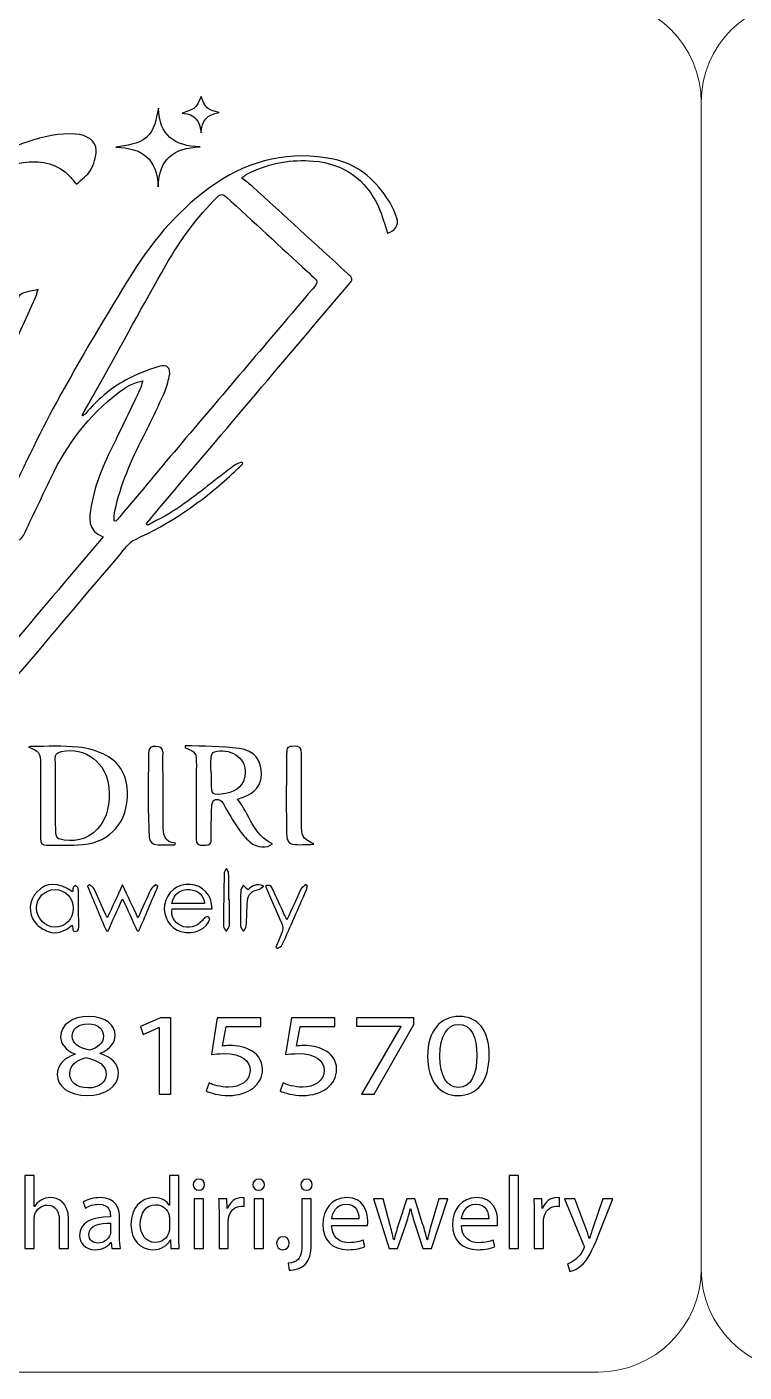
# Model space of a CAD drawing. Header units: millimetres. Extents: x -576 to 618, y 160 to 343.
# Drawn here: x 0.99 to 21.78, y 263.5 to 302.5 of the extents above; entities that cross this region are included whole.
import ezdxf

# ---------------------------------------------------------------- set-up
doc = ezdxf.new("R2010")
doc.units = ezdxf.units.MM
doc.header["$MEASUREMENT"] = 0
doc.layers.add('Layer 1', color=7, linetype='Continuous')

msp = doc.modelspace()

# ---------------------------------------------------------------- linework, layer by layer
at = {"layer": 'Layer 1', "color": 250, "lineweight": 18}
for points in [[(-16.2783, 303.3001), (-16.2783, 303.3001), (17.5517, 303.3001), (17.5517, 303.3001), (19.1957, 303.3001), (20.5367, 301.9591), (20.5367, 300.3151), (20.5367, 300.3151), (20.5367, 266.4851), (20.5367, 266.4851), (20.5367, 264.8411), (19.1957, 263.5001), (17.5517, 263.5001), (17.5517, 263.5001), (-16.2783, 263.5001), (-16.2783, 263.5001), (-17.9223, 263.5001), (-19.2633, 264.8411), (-19.2633, 266.4851), (-19.2633, 266.4851), (-19.2633, 300.3151), (-19.2633, 300.3151), (-19.2633, 301.9591), (-17.9223, 303.3001), (-16.2783, 303.3001)], [(23.5217, 303.3001), (23.5217, 303.3001), (57.3517, 303.3001), (57.3517, 303.3001), (58.9957, 303.3001), (60.3367, 301.9591), (60.3367, 300.3151), (60.3367, 300.3151), (60.3367, 266.4851), (60.3367, 266.4851), (60.3367, 264.8411), (58.9957, 263.5001), (57.3517, 263.5001), (57.3517, 263.5001), (23.5217, 263.5001), (23.5217, 263.5001), (21.8777, 263.5001), (20.5367, 264.8411), (20.5367, 266.4851), (20.5367, 266.4851), (20.5367, 300.3151), (20.5367, 300.3151), (20.5367, 301.9591), (21.8777, 303.3001), (23.5217, 303.3001)]]:
    msp.add_open_spline(points, degree=3, knots=[0, 0, 0, 0, 0.125, 0.125, 0.125, 0.25, 0.25, 0.25, 0.375, 0.375, 0.375, 0.5, 0.5, 0.5, 0.625, 0.625, 0.625, 0.75, 0.75, 0.75, 0.875, 0.875, 0.875, 1, 1, 1, 1], dxfattribs=at)
at = {"layer": 'Layer 1', "color": 230}
for points, knots in [([(6.0462, 300.4877), (6.1454, 300.1661), (6.2284, 300.0897), (6.5585, 300.0245), (6.2215, 299.9704), (6.0481, 299.7792), (6.0424, 299.4282), (6.005, 299.7511), (5.878, 299.9851), (5.4945, 300.0004), (5.6393, 300.0631), (5.7744, 300.0881), (5.8593, 300.167), (5.9482, 300.2494), (5.9885, 300.3836), (6.0462, 300.4877)], [0, 0, 0, 0, 0.2, 0.2, 0.2, 0.4, 0.4, 0.4, 0.6, 0.6, 0.6, 0.8, 0.8, 0.8, 1, 1, 1, 1]), ([(6.0093, 299.0265), (5.258, 298.9983), (4.814, 298.6745), (4.7991, 297.8657), (4.7722, 298.6783), (4.3223, 299.0021), (3.5719, 299.0136), (3.8823, 299.082), (4.2034, 299.0839), (4.4521, 299.2951), (4.707, 299.5119), (4.726, 299.8279), (4.8006, 300.1459), (4.8265, 299.3678), (5.2649, 299.0449), (6.0093, 299.0265)], [0, 0, 0, 0, 0.2, 0.2, 0.2, 0.4, 0.4, 0.4, 0.6, 0.6, 0.6, 0.8, 0.8, 0.8, 1, 1, 1, 1]), ([(11.4465, 296.5233), (11.357, 296.7854), (11.2911, 297.045), (11.1819, 297.2846), (10.8147, 298.0918), (10.1751, 298.5398), (9.2958, 298.6156), (8.659, 298.6706), (8.0424, 298.5566), (7.4605, 298.2824), (7.4093, 298.2584), (7.3619, 298.2268), (7.3133, 298.1982), (7.2986, 298.1894), (7.2855, 298.1785), (7.2125, 298.1257), (7.3251, 298.0385), (7.4262, 297.9697), (7.5157, 297.8884), (8.4368, 297.0484), (9.3566, 296.2069), (10.2762, 295.3648), (10.4555, 295.2004), (10.4549, 295.1991), (10.302, 295.0184), (8.5189, 292.9118), (6.7351, 290.8054), (4.952, 288.6986), (4.786, 288.5021), (4.6228, 288.3033), (4.458, 288.1058), (4.4709, 288.088), (4.4839, 288.0706), (4.497, 288.0528), (4.8178, 288.2375), (5.1554, 288.3978), (5.4546, 288.6116), (5.9801, 288.9863), (6.4808, 289.3954), (6.995, 289.7853), (7.0587, 289.8337), (7.1438, 289.8537), (7.219, 289.8868), (7.2296, 289.8687), (7.2402, 289.8506), (7.2508, 289.8325), (7.1207, 289.712), (6.991, 289.5913), (6.8605, 289.4708), (6.043, 288.7145), (5.132, 288.1021), (4.1176, 287.6353), (3.937, 287.5523), (3.8072, 287.3464), (3.6693, 287.1838), (2.6974, 286.039), (1.7289, 284.8906), (0.7597, 283.7433), (0.7233, 283.7002), (0.6886, 283.6553), (0.6337, 283.5869), (-0.3273, 284.7214), (-1.2664, 285.8294), (-2.2287, 286.9654), (-2.3466, 286.6964), (-2.4596, 286.4587), (-2.5557, 286.2147), (-2.8711, 285.4141), (-3.1837, 284.6119), (-3.4892, 283.8072), (-3.537, 283.6808), (-3.5878, 283.644), (-3.7233, 283.6734), (-3.9663, 283.7261), (-4.2143, 283.7551), (-4.4602, 283.7938), (-4.6531, 283.8241), (-4.6992, 283.8687), (-4.6358, 284.0709), (-4.4877, 284.5455), (-4.3607, 285.0346), (-4.1454, 285.4796), (-3.6698, 286.4631), (-3.1476, 287.4247), (-2.639, 288.3919), (-2.4786, 288.6974), (-2.3005, 288.9935), (-2.126, 289.3017), (-2.2777, 289.1598), (-2.4175, 289.0213), (-2.5653, 288.8914), (-3.3177, 288.2309), (-4.155, 287.7257), (-5.1473, 287.5196), (-5.6246, 287.4203), (-6.083, 287.4668), (-6.4352, 287.8462), (-6.7385, 288.1726), (-6.8412, 288.5885), (-6.8565, 289.0219), (-6.8892, 289.9405), (-6.6799, 290.8216), (-6.4131, 291.6911), (-6.3807, 291.7969), (-6.3897, 291.8646), (-6.4608, 291.9489), (-7.3348, 292.9835), (-8.205, 294.0216), (-9.0758, 295.0587), (-9.1116, 295.1015), (-9.1451, 295.1461), (-9.1884, 295.201), (-8.9791, 295.395), (-8.7772, 295.5835), (-8.5741, 295.7707), (-7.6939, 296.5801), (-6.8112, 297.387), (-5.9357, 298.2016), (-5.8184, 298.3108), (-5.698, 298.3111), (-5.5613, 298.2999), (-4.7373, 298.2328), (-3.9132, 298.1666), (-3.0892, 298.0989), (-2.6153, 298.0603), (-2.1413, 298.0225), (-1.6683, 297.977), (-1.5223, 297.9629), (-1.3972, 297.977), (-1.2668, 298.0603), (-0.5488, 298.5201), (0.2062, 298.9073), (1.0187, 299.1744), (1.4671, 299.3217), (1.9229, 299.4297), (2.4025, 299.3982), (2.7227, 299.377), (2.9972, 299.1985), (2.9978, 298.9279), (2.9988, 298.7308), (2.9288, 298.5161), (2.8322, 298.3411), (2.7517, 298.1954), (2.5873, 298.0959), (2.4247, 297.942), (2.3345, 298.0465), (2.2599, 298.1539), (2.1657, 298.2384), (1.7957, 298.5701), (1.355, 298.645), (0.8789, 298.5682), (0.0721, 298.4388), (-0.5875, 298.0125), (-1.2009, 297.508), (-2.3313, 296.5785), (-3.2121, 295.4391), (-3.951, 294.1844), (-4.4786, 293.2884), (-4.9332, 292.3594), (-5.1829, 291.3426), (-5.3451, 290.6808), (-5.4134, 290.0132), (-5.2755, 289.3389), (-5.2427, 289.18), (-5.1856, 289.0219), (-5.1142, 288.8755), (-4.8811, 288.3994), (-4.3507, 288.2393), (-3.8168, 288.4818), (-3.3092, 288.7123), (-2.8752, 289.0478), (-2.5042, 289.4608), (-1.5853, 290.4846), (-0.8908, 291.6615), (-0.2196, 292.8518), (0.1195, 293.453), (0.4262, 294.0728), (0.7529, 294.6815), (0.7788, 294.7302), (0.8415, 294.7719), (0.8961, 294.7894), (1.0178, 294.8284), (1.1448, 294.8499), (1.3117, 294.8883), (1.2811, 294.7876), (1.2686, 294.719), (1.2402, 294.6575), (0.6702, 293.4048), (0.0961, 292.1539), (-0.4727, 290.9005), (-0.936, 289.879), (-1.3935, 288.8543), (-1.8542, 287.8315), (-1.8961, 287.7389), (-1.9104, 287.6624), (-1.8328, 287.5707), (-1.0393, 286.6306), (-0.2508, 285.6867), (0.5385, 284.7436), (0.5567, 284.7221), (0.5679, 284.6949), (0.5981, 284.6431), (1.4767, 285.683), (2.3301, 286.6931), (3.1975, 287.7195), (2.727, 287.8977), (2.7981, 288.2702), (2.8552, 288.6172), (2.9698, 289.307), (3.2705, 289.9317), (3.5747, 290.5538), (3.8088, 291.0321), (4.039, 291.5127), (4.2681, 291.9935), (4.2999, 292.0608), (4.3145, 292.1367), (4.3463, 292.2375), (4.0493, 292.185), (3.8374, 292.0478), (3.6372, 291.893), (2.7866, 291.2353), (2.1525, 290.4044), (1.6905, 289.4381), (1.4387, 288.9118), (1.1904, 288.3839), (0.9379, 287.8578), (0.8218, 287.615), (0.7832, 287.5941), (0.5728, 287.6397), (0.3545, 287.6861), (0.1997, 287.8331), (0.2178, 288.0306), (0.2353, 288.2247), (0.2699, 288.4297), (0.3532, 288.6028), (0.8418, 289.6191), (1.3117, 290.6465), (1.8549, 291.6331), (2.551, 292.8983), (3.2843, 294.1451), (4.0506, 295.3691), (4.6792, 296.3732), (5.4496, 297.269), (6.4387, 297.9476), (7.4846, 298.6653), (8.6387, 298.9217), (9.8824, 298.6643), (10.5435, 298.5276), (11.0443, 298.1165), (11.4184, 297.5623), (11.5429, 297.3776), (11.644, 297.1704), (11.7183, 296.9601), (11.7863, 296.767), (11.6515, 296.5766), (11.4465, 296.5233)], [0, 0, 0, 0, 0.0117647, 0.0117647, 0.0117647, 0.0235294, 0.0235294, 0.0235294, 0.0352941, 0.0352941, 0.0352941, 0.0470588, 0.0470588, 0.0470588, 0.0588235, 0.0588235, 0.0588235, 0.0705882, 0.0705882, 0.0705882, 0.0823529, 0.0823529, 0.0823529, 0.0941176, 0.0941176, 0.0941176, 0.1058824, 0.1058824, 0.1058824, 0.1176471, 0.1176471, 0.1176471, 0.1294118, 0.1294118, 0.1294118, 0.1411765, 0.1411765, 0.1411765, 0.1529412, 0.1529412, 0.1529412, 0.1647059, 0.1647059, 0.1647059, 0.1764706, 0.1764706, 0.1764706, 0.1882353, 0.1882353, 0.1882353, 0.2, 0.2, 0.2, 0.2117647, 0.2117647, 0.2117647, 0.2235294, 0.2235294, 0.2235294, 0.2352941, 0.2352941, 0.2352941, 0.2470588, 0.2470588, 0.2470588, 0.2588235, 0.2588235, 0.2588235, 0.2705882, 0.2705882, 0.2705882, 0.2823529, 0.2823529, 0.2823529, 0.2941176, 0.2941176, 0.2941176, 0.3058824, 0.3058824, 0.3058824, 0.3176471, 0.3176471, 0.3176471, 0.3294118, 0.3294118, 0.3294118, 0.3411765, 0.3411765, 0.3411765, 0.3529412, 0.3529412, 0.3529412, 0.3647059, 0.3647059, 0.3647059, 0.3764706, 0.3764706, 0.3764706, 0.3882353, 0.3882353, 0.3882353, 0.4, 0.4, 0.4, 0.4117647, 0.4117647, 0.4117647, 0.4235294, 0.4235294, 0.4235294, 0.4352941, 0.4352941, 0.4352941, 0.4470588, 0.4470588, 0.4470588, 0.4588235, 0.4588235, 0.4588235, 0.4705882, 0.4705882, 0.4705882, 0.4823529, 0.4823529, 0.4823529, 0.4941176, 0.4941176, 0.4941176, 0.5058824, 0.5058824, 0.5058824, 0.5176471, 0.5176471, 0.5176471, 0.5294118, 0.5294118, 0.5294118, 0.5411765, 0.5411765, 0.5411765, 0.5529412, 0.5529412, 0.5529412, 0.5647059, 0.5647059, 0.5647059, 0.5764706, 0.5764706, 0.5764706, 0.5882353, 0.5882353, 0.5882353, 0.6, 0.6, 0.6, 0.6117647, 0.6117647, 0.6117647, 0.6235294, 0.6235294, 0.6235294, 0.6352941, 0.6352941, 0.6352941, 0.6470588, 0.6470588, 0.6470588, 0.6588235, 0.6588235, 0.6588235, 0.6705882, 0.6705882, 0.6705882, 0.6823529, 0.6823529, 0.6823529, 0.6941176, 0.6941176, 0.6941176, 0.7058824, 0.7058824, 0.7058824, 0.7176471, 0.7176471, 0.7176471, 0.7294118, 0.7294118, 0.7294118, 0.7411765, 0.7411765, 0.7411765, 0.7529412, 0.7529412, 0.7529412, 0.7647059, 0.7647059, 0.7647059, 0.7764706, 0.7764706, 0.7764706, 0.7882353, 0.7882353, 0.7882353, 0.8, 0.8, 0.8, 0.8117647, 0.8117647, 0.8117647, 0.8235294, 0.8235294, 0.8235294, 0.8352941, 0.8352941, 0.8352941, 0.8470588, 0.8470588, 0.8470588, 0.8588235, 0.8588235, 0.8588235, 0.8705882, 0.8705882, 0.8705882, 0.8823529, 0.8823529, 0.8823529, 0.8941176, 0.8941176, 0.8941176, 0.9058824, 0.9058824, 0.9058824, 0.9176471, 0.9176471, 0.9176471, 0.9294118, 0.9294118, 0.9294118, 0.9411765, 0.9411765, 0.9411765, 0.9529412, 0.9529412, 0.9529412, 0.9647059, 0.9647059, 0.9647059, 0.9764706, 0.9764706, 0.9764706, 0.9882353, 0.9882353, 0.9882353, 1, 1, 1, 1]), ([(2.5903, 291.2456), (2.5981, 291.2394), (2.6063, 291.2331), (2.6141, 291.2269), (2.6415, 291.2503), (2.6724, 291.2706), (2.6955, 291.2977), (3.0259, 291.6846), (3.4044, 292.021), (3.8509, 292.2615), (4.1566, 292.4262), (4.4862, 292.5573), (4.8184, 292.6578), (5.064, 292.7314), (5.1675, 292.6126), (5.1167, 292.3685), (5.0833, 292.2091), (5.0405, 292.0475), (4.9738, 291.8996), (4.7801, 291.4715), (4.5819, 291.0446), (4.3673, 290.6265), (4.0147, 289.9389), (3.7039, 289.2368), (3.5417, 288.4771), (3.5211, 288.3816), (3.5241, 288.2812), (3.5164, 288.1829), (3.5164, 288.1829), (3.57, 288.1732), (3.57, 288.1732), (3.6072, 288.2147), (3.645, 288.2553), (3.6805, 288.2977), (4.2814, 289.0135), (4.8796, 289.732), (5.4833, 290.4453), (6.7429, 291.9323), (8.0056, 293.4166), (9.2661, 294.9027), (9.4436, 295.1117), (9.4415, 295.1136), (9.2434, 295.3005), (9.2063, 295.3354), (9.1691, 295.3704), (9.1317, 295.4048), (8.3426, 296.1286), (7.5526, 296.8509), (6.766, 297.5769), (6.6718, 297.664), (6.6097, 297.6693), (6.5133, 297.5739), (5.9227, 296.9857), (5.4306, 296.3208), (5.0203, 295.6004), (4.3669, 294.454), (3.7385, 293.2933), (3.0983, 292.1395), (2.932, 291.8396), (2.7597, 291.5433), (2.5903, 291.2456)], [0, 0, 0, 0, 0.05, 0.05, 0.05, 0.1, 0.1, 0.1, 0.15, 0.15, 0.15, 0.2, 0.2, 0.2, 0.25, 0.25, 0.25, 0.3, 0.3, 0.3, 0.35, 0.35, 0.35, 0.4, 0.4, 0.4, 0.45, 0.45, 0.45, 0.5, 0.5, 0.5, 0.55, 0.55, 0.55, 0.6, 0.6, 0.6, 0.65, 0.65, 0.65, 0.7, 0.7, 0.7, 0.75, 0.75, 0.75, 0.8, 0.8, 0.8, 0.85, 0.85, 0.85, 0.9, 0.9, 0.9, 0.95, 0.95, 0.95, 1, 1, 1, 1]), ([(1.0398, 281.6248), (1.0707, 281.6304), (1.1013, 281.641), (1.1318, 281.6407), (1.5793, 281.6386), (2.0292, 281.6635), (2.4725, 281.6217), (2.7521, 281.5951), (3.0442, 281.5097), (3.2916, 281.3774), (3.7652, 281.125), (3.9293, 280.6704), (3.9022, 280.1583), (3.8582, 279.3337), (3.3, 278.8076), (2.4709, 278.7852), (2.1715, 278.7768), (1.871, 278.7876), (1.5711, 278.7786), (1.4277, 278.7745), (1.3833, 278.8348), (1.3836, 278.9686), (1.3852, 279.5518), (1.3808, 280.1349), (1.3799, 280.7178), (1.3799, 280.8594), (1.3893, 281.0008), (1.3873, 281.1424), (1.3833, 281.4466), (1.3312, 281.5134), (1.0398, 281.6248)], [0, 0, 0, 0, 0.1, 0.1, 0.1, 0.2, 0.2, 0.2, 0.3, 0.3, 0.3, 0.4, 0.4, 0.4, 0.5, 0.5, 0.5, 0.6, 0.6, 0.6, 0.7, 0.7, 0.7, 0.8, 0.8, 0.8, 0.9, 0.9, 0.9, 1, 1, 1, 1]), ([(1.8142, 280.2117), (1.8142, 280.2117), (1.8227, 280.2117), (1.8227, 280.2117), (1.8227, 279.8494), (1.8188, 279.4869), (1.8267, 279.1246), (1.8282, 279.0663), (1.8723, 278.968), (1.9131, 278.958), (2.3362, 278.8569), (2.7262, 278.9181), (3.0358, 279.2498), (3.3509, 279.587), (3.3958, 280.0073), (3.3642, 280.4407), (3.3115, 281.1646), (2.68, 281.6413), (1.9887, 281.495), (1.8607, 281.4681), (1.8082, 281.4176), (1.8114, 281.2819), (1.8202, 280.9252), (1.8142, 280.5686), (1.8142, 280.2117)], [0, 0, 0, 0, 0.125, 0.125, 0.125, 0.25, 0.25, 0.25, 0.375, 0.375, 0.375, 0.5, 0.5, 0.5, 0.625, 0.625, 0.625, 0.75, 0.75, 0.75, 0.875, 0.875, 0.875, 1, 1, 1, 1]), ([(5.2741, 278.7924), (5.0909, 278.7924), (4.9056, 278.7777), (4.7243, 278.7974), (4.5873, 278.812), (4.5355, 278.9353), (4.5306, 279.0616), (4.5162, 279.4408), (4.5015, 279.8199), (4.5006, 280.1989), (4.5, 280.6183), (4.5187, 281.037), (4.519, 281.4564), (4.5193, 281.6124), (4.5902, 281.6457), (4.7281, 281.6432), (4.8651, 281.6408), (4.9359, 281.6071), (4.9353, 281.451), (4.9324, 280.8165), (4.9402, 280.1821), (4.9433, 279.5475), (4.9437, 279.4854), (4.9424, 279.423), (4.9418, 279.3606), (4.939, 279.111), (4.9465, 278.8679), (5.2997, 278.8402), (5.2913, 278.8245), (5.2825, 278.8086), (5.2741, 278.7924)], [0, 0, 0, 0, 0.1, 0.1, 0.1, 0.2, 0.2, 0.2, 0.3, 0.3, 0.3, 0.4, 0.4, 0.4, 0.5, 0.5, 0.5, 0.6, 0.6, 0.6, 0.7, 0.7, 0.7, 0.8, 0.8, 0.8, 0.9, 0.9, 0.9, 1, 1, 1, 1]), ([(5.5761, 281.6631), (6.0994, 281.6394), (6.6267, 281.6482), (7.1446, 281.5823), (7.5921, 281.5253), (7.797, 281.2382), (7.7908, 280.8248), (7.7864, 280.5249), (7.6026, 280.2906), (7.2815, 280.1758), (7.2301, 280.1574), (7.178, 280.1402), (7.0953, 280.1115), (7.446, 279.6719), (7.5505, 279.0744), (8.109, 278.8173), (7.9587, 278.6831), (7.6557, 278.6965), (7.4582, 278.8672), (7.3315, 278.9761), (7.222, 279.1115), (7.1281, 279.2506), (6.9699, 279.485), (6.8216, 279.7271), (6.6862, 279.9754), (6.6198, 280.0971), (6.525, 280.1255), (6.4219, 280.0865), (6.3786, 280.07), (6.3512, 279.963), (6.3486, 279.8956), (6.3368, 279.5789), (6.3284, 279.2613), (6.3337, 278.9445), (6.3374, 278.7486), (6.2098, 278.7873), (6.0947, 278.7789), (5.9655, 278.7699), (5.8962, 278.8005), (5.8978, 278.9521), (5.9037, 279.6656), (5.8999, 280.3795), (5.9015, 281.0931), (5.9025, 281.4616), (5.8925, 281.4797), (5.5727, 281.6057), (5.5739, 281.6248), (5.5748, 281.6441), (5.5761, 281.6631)], [0, 0, 0, 0, 0.0625, 0.0625, 0.0625, 0.125, 0.125, 0.125, 0.1875, 0.1875, 0.1875, 0.25, 0.25, 0.25, 0.3125, 0.3125, 0.3125, 0.375, 0.375, 0.375, 0.4375, 0.4375, 0.4375, 0.5, 0.5, 0.5, 0.5625, 0.5625, 0.5625, 0.625, 0.625, 0.625, 0.6875, 0.6875, 0.6875, 0.75, 0.75, 0.75, 0.8125, 0.8125, 0.8125, 0.875, 0.875, 0.875, 0.9375, 0.9375, 0.9375, 1, 1, 1, 1]), ([(9.3052, 278.8031), (9.0853, 278.8031), (8.8818, 278.7744), (8.6909, 278.8118), (8.5299, 278.8436), (8.5171, 279.0199), (8.5152, 279.1634), (8.5096, 279.5887), (8.5093, 280.0137), (8.5099, 280.4386), (8.5106, 280.7675), (8.5152, 281.0964), (8.5187, 281.4249), (8.5208, 281.6258), (8.5405, 281.6349), (8.7474, 281.6449), (8.9109, 281.653), (8.947, 281.5809), (8.9461, 281.4327), (8.9433, 280.7697), (8.9517, 280.1063), (8.9517, 279.4434), (8.9517, 279.0084), (8.948, 279.0084), (9.3052, 278.8031)], [0, 0, 0, 0, 0.125, 0.125, 0.125, 0.25, 0.25, 0.25, 0.375, 0.375, 0.375, 0.5, 0.5, 0.5, 0.625, 0.625, 0.625, 0.75, 0.75, 0.75, 0.875, 0.875, 0.875, 1, 1, 1, 1]), ([(6.3271, 280.8759), (6.3271, 280.8759), (6.3377, 280.8759), (6.3377, 280.8759), (6.3377, 280.7913), (6.3365, 280.7065), (6.338, 280.622), (6.3453, 280.2229), (6.3455, 280.2229), (6.7542, 280.2775), (7.0732, 280.3202), (7.2968, 280.5433), (7.3187, 280.8363), (7.3568, 281.3546), (6.8475, 281.6026), (6.4254, 281.4816), (6.3821, 281.4691), (6.3361, 281.3867), (6.3318, 281.3331), (6.319, 281.1814), (6.3271, 281.0282), (6.3271, 280.8759)], [0, 0, 0, 0, 0.1428571, 0.1428571, 0.1428571, 0.2857143, 0.2857143, 0.2857143, 0.4285714, 0.4285714, 0.4285714, 0.5714286, 0.5714286, 0.5714286, 0.7142857, 0.7142857, 0.7142857, 0.8571429, 0.8571429, 0.8571429, 1, 1, 1, 1]), ([(6.8622, 277.1915), (6.8622, 276.9425), (6.8678, 276.6932), (6.8581, 276.4446), (6.8559, 276.3884), (6.801, 276.3344), (6.7705, 276.2792), (6.7411, 276.331), (6.6866, 276.3827), (6.6866, 276.4342), (6.6884, 276.9494), (6.6984, 277.4645), (6.7109, 277.979), (6.7121, 278.0202), (6.7517, 278.0604), (6.7739, 278.101), (6.7963, 278.058), (6.8372, 278.0159), (6.8382, 277.9724), (6.8441, 277.7122), (6.8413, 277.4517), (6.8413, 277.1915), (6.8413, 277.1915), (6.8622, 277.1915), (6.8622, 277.1915)], [0, 0, 0, 0, 0.125, 0.125, 0.125, 0.25, 0.25, 0.25, 0.375, 0.375, 0.375, 0.5, 0.5, 0.5, 0.625, 0.625, 0.625, 0.75, 0.75, 0.75, 0.875, 0.875, 0.875, 1, 1, 1, 1]), ([(2.3155, 277.4208), (2.3202, 277.472), (2.3158, 277.5088), (2.3286, 277.5372), (2.342, 277.5668), (2.3722, 277.5884), (2.3957, 277.6137), (2.4241, 277.5866), (2.4731, 277.5619), (2.478, 277.5307), (2.4915, 277.4473), (2.4874, 277.3616), (2.488, 277.2764), (2.4896, 276.9881), (2.489, 276.6995), (2.4927, 276.4109), (2.4939, 276.2979), (2.4527, 276.252), (2.3301, 276.2948), (2.323, 276.3404), (2.3155, 276.3894), (2.3042, 276.4621), (2.0959, 276.2845), (1.8649, 276.1819), (1.611, 276.2726), (1.4696, 276.3232), (1.3274, 276.4199), (1.2297, 276.5342), (1.0166, 276.7837), (1.0515, 277.1843), (1.278, 277.4205), (1.5573, 277.7126), (1.8786, 277.7169), (2.3155, 277.4208)], [0, 0, 0, 0, 0.0909091, 0.0909091, 0.0909091, 0.1818182, 0.1818182, 0.1818182, 0.2727273, 0.2727273, 0.2727273, 0.3636364, 0.3636364, 0.3636364, 0.4545455, 0.4545455, 0.4545455, 0.5454545, 0.5454545, 0.5454545, 0.6363636, 0.6363636, 0.6363636, 0.7272727, 0.7272727, 0.7272727, 0.8181818, 0.8181818, 0.8181818, 0.9090909, 0.9090909, 0.9090909, 1, 1, 1, 1]), ([(1.8066, 277.4898), (1.5071, 277.4917), (1.2696, 277.2539), (1.2696, 276.9519), (1.27, 276.658), (1.5186, 276.4003), (1.8012, 276.4009), (2.1018, 276.4015), (2.3277, 276.6339), (2.3301, 276.9453), (2.3326, 277.2549), (2.1083, 277.4879), (1.8066, 277.4898)], [0, 0, 0, 0, 0.25, 0.25, 0.25, 0.5, 0.5, 0.5, 0.75, 0.75, 0.75, 1, 1, 1, 1]), ([(3.7643, 277.2238), (3.6117, 276.8875), (3.4766, 276.5908), (3.3418, 276.294), (3.3256, 276.2924), (3.309, 276.2912), (3.2925, 276.29), (3.1116, 276.7218), (2.9302, 277.1533), (2.749, 277.5851), (2.768, 277.6004), (2.7864, 277.616), (2.8052, 277.6317), (2.8507, 277.5927), (2.9153, 277.5627), (2.939, 277.5131), (3.0491, 277.2831), (3.1475, 277.0482), (3.2507, 276.8151), (3.2685, 276.7754), (3.2909, 276.738), (3.3225, 276.6784), (3.4694, 276.9945), (3.6068, 277.2903), (3.7634, 277.6266), (3.9191, 277.2925), (4.0576, 276.9945), (4.2099, 276.6675), (4.3424, 276.9633), (4.4585, 277.2322), (4.5846, 277.4965), (4.611, 277.5521), (4.6757, 277.5889), (4.7225, 277.6344), (4.7446, 277.6191), (4.7664, 277.6035), (4.788, 277.588), (4.6045, 277.1561), (4.4208, 276.7243), (4.2373, 276.2931), (4.2205, 276.2922), (4.2033, 276.2912), (4.1868, 276.2906), (4.051, 276.5901), (3.9153, 276.8896), (3.7643, 277.2238)], [0, 0, 0, 0, 0.0666667, 0.0666667, 0.0666667, 0.1333333, 0.1333333, 0.1333333, 0.2, 0.2, 0.2, 0.2666667, 0.2666667, 0.2666667, 0.3333333, 0.3333333, 0.3333333, 0.4, 0.4, 0.4, 0.4666667, 0.4666667, 0.4666667, 0.5333333, 0.5333333, 0.5333333, 0.6, 0.6, 0.6, 0.6666667, 0.6666667, 0.6666667, 0.7333333, 0.7333333, 0.7333333, 0.8, 0.8, 0.8, 0.8666667, 0.8666667, 0.8666667, 0.9333333, 0.9333333, 0.9333333, 1, 1, 1, 1]), ([(6.3568, 276.9359), (6.3568, 276.9359), (5.1971, 276.9359), (5.1971, 276.9359), (5.1599, 276.7187), (5.2589, 276.5362), (5.4529, 276.4448), (5.6607, 276.3465), (5.9175, 276.4071), (6.0804, 276.5989), (6.1449, 276.675), (6.1974, 276.7646), (6.2966, 276.6414), (6.2223, 276.3643), (5.8479, 276.1668), (5.4529, 276.2729), (5.1452, 276.3556), (4.9222, 276.7187), (4.9799, 277.0423), (5.0488, 277.4274), (5.3459, 277.6682), (5.72, 277.6417), (6.0913, 277.6155), (6.3518, 277.3368), (6.3568, 276.9359)], [0, 0, 0, 0, 0.125, 0.125, 0.125, 0.25, 0.25, 0.25, 0.375, 0.375, 0.375, 0.5, 0.5, 0.5, 0.625, 0.625, 0.625, 0.75, 0.75, 0.75, 0.875, 0.875, 0.875, 1, 1, 1, 1]), ([(6.1428, 277.0907), (6.1265, 277.3143), (5.9543, 277.4741), (5.7166, 277.4887), (5.4305, 277.5069), (5.2463, 277.3686), (5.1955, 277.0907), (5.1955, 277.0907), (6.1428, 277.0907), (6.1428, 277.0907)], [0, 0, 0, 0, 0.3333333, 0.3333333, 0.3333333, 0.6666667, 0.6666667, 0.6666667, 1, 1, 1, 1]), ([(7.4003, 277.4847), (7.511, 277.5866), (7.6324, 277.6896), (7.8552, 277.5895), (7.7894, 277.5452), (7.751, 277.5012), (7.7054, 277.4921), (7.5055, 277.4522), (7.4069, 277.3692), (7.3862, 277.1598), (7.3628, 276.919), (7.3672, 276.6753), (7.3491, 276.4334), (7.345, 276.3811), (7.297, 276.3317), (7.2692, 276.2809), (7.2399, 276.3311), (7.1863, 276.3807), (7.1857, 276.4316), (7.1791, 276.7704), (7.1806, 277.1096), (7.1878, 277.4484), (7.189, 277.5046), (7.2327, 277.5598), (7.2568, 277.6154), (7.3001, 277.576), (7.3429, 277.5368), (7.4003, 277.4847)], [0, 0, 0, 0, 0.1111111, 0.1111111, 0.1111111, 0.2222222, 0.2222222, 0.2222222, 0.3333333, 0.3333333, 0.3333333, 0.4444444, 0.4444444, 0.4444444, 0.5555556, 0.5555556, 0.5555556, 0.6666667, 0.6666667, 0.6666667, 0.7777778, 0.7777778, 0.7777778, 0.8888889, 0.8888889, 0.8888889, 1, 1, 1, 1]), ([(7.9021, 277.5885), (8.0378, 277.6525), (8.0788, 277.5758), (8.1158, 277.4962), (8.2275, 277.2553), (8.3377, 277.0132), (8.4494, 276.772), (8.47, 276.7271), (8.494, 276.684), (8.5296, 276.6141), (8.6709, 276.9264), (8.7976, 277.2154), (8.9343, 277.4993), (8.9614, 277.5552), (9.0275, 277.5923), (9.0759, 277.6379), (9.0912, 277.626), (9.1061, 277.6138), (9.1218, 277.6019), (9.1114, 277.5611), (9.1071, 277.5174), (9.0906, 277.4796), (8.86, 276.9514), (8.6298, 276.4232), (8.3933, 275.8977), (8.3708, 275.8481), (8.3053, 275.8178), (8.2597, 275.7786), (8.2432, 275.7926), (8.2263, 275.8066), (8.2091, 275.8207), (8.2634, 275.9539), (8.3124, 276.0893), (8.3739, 276.2191), (8.4238, 276.3249), (8.4213, 276.4163), (8.3717, 276.5243), (8.2107, 276.8722), (8.0613, 277.2254), (7.9021, 277.5885)], [0, 0, 0, 0, 0.0769231, 0.0769231, 0.0769231, 0.1538462, 0.1538462, 0.1538462, 0.2307692, 0.2307692, 0.2307692, 0.3076923, 0.3076923, 0.3076923, 0.3846154, 0.3846154, 0.3846154, 0.4615385, 0.4615385, 0.4615385, 0.5384615, 0.5384615, 0.5384615, 0.6153846, 0.6153846, 0.6153846, 0.6923077, 0.6923077, 0.6923077, 0.7692308, 0.7692308, 0.7692308, 0.8461538, 0.8461538, 0.8461538, 0.9230769, 0.9230769, 0.9230769, 1, 1, 1, 1]), ([(1.8668, 272.1206), (1.8668, 272.4004), (2.0652, 272.5986), (2.3891, 272.7147), (2.3891, 272.7147), (2.3854, 272.7246), (2.3854, 272.7246), (2.0936, 272.8407), (1.9679, 273.0319), (1.9679, 273.2232), (1.9679, 273.5749), (2.3205, 273.8135), (2.7822, 273.8135), (3.2927, 273.8135), (3.5479, 273.5439), (3.5479, 273.2676), (3.5479, 273.08), (3.4387, 272.8785), (3.1145, 272.7486), (3.1145, 272.7486), (3.1145, 272.7384), (3.1145, 272.7384), (3.4425, 272.6292), (3.6453, 272.4345), (3.6453, 272.1649), (3.6453, 271.7792), (3.2525, 271.52), (2.7501, 271.52), (2.1988, 271.52), (1.8668, 271.7961), (1.8668, 272.1206)], [0, 0, 0, 0, 0.1, 0.1, 0.1, 0.2, 0.2, 0.2, 0.3, 0.3, 0.3, 0.4, 0.4, 0.4, 0.5, 0.5, 0.5, 0.6, 0.6, 0.6, 0.7, 0.7, 0.7, 0.8, 0.8, 0.8, 0.9, 0.9, 0.9, 1, 1, 1, 1]), ([(14.3907, 272.6904), (14.3907, 271.9363), (14.0584, 271.5197), (13.475, 271.5197), (12.9605, 271.5197), (12.6119, 271.9259), (12.6039, 272.6601), (12.6039, 273.4039), (12.9848, 273.8136), (13.5196, 273.8136), (14.0744, 273.8136), (14.3907, 273.3971), (14.3907, 272.6904)], [0, 0, 0, 0, 0.25, 0.25, 0.25, 0.5, 0.5, 0.5, 0.75, 0.75, 0.75, 1, 1, 1, 1]), ([(2.3043, 273.2435), (2.3043, 273.0217), (2.503, 272.9022), (2.8065, 272.8342), (3.0334, 272.8991), (3.2078, 273.0354), (3.2078, 273.2369), (3.2078, 273.4145), (3.082, 273.5986), (2.7622, 273.5986), (2.4665, 273.5986), (2.3043, 273.4348), (2.3043, 273.2435)], [0, 0, 0, 0, 0.25, 0.25, 0.25, 0.5, 0.5, 0.5, 0.75, 0.75, 0.75, 1, 1, 1, 1]), ([(4.8212, 273.4961), (4.8212, 273.4961), (4.8132, 273.4961), (4.8132, 273.4961), (4.8132, 273.4961), (4.3554, 273.288), (4.3554, 273.288), (4.3554, 273.288), (4.2865, 273.5167), (4.2865, 273.5167), (4.2865, 273.5167), (4.8618, 273.776), (4.8618, 273.776), (4.8618, 273.776), (5.1657, 273.776), (5.1657, 273.776), (5.1657, 273.776), (5.1657, 271.5573), (5.1657, 271.5573), (5.1657, 271.5573), (4.8212, 271.5573), (4.8212, 271.5573), (4.8212, 271.5573), (4.8212, 273.4961), (4.8212, 273.4961)], [0, 0, 0, 0, 0.125, 0.125, 0.125, 0.25, 0.25, 0.25, 0.375, 0.375, 0.375, 0.5, 0.5, 0.5, 0.625, 0.625, 0.625, 0.75, 0.75, 0.75, 0.875, 0.875, 0.875, 1, 1, 1, 1]), ([(7.7678, 273.5235), (7.7678, 273.5235), (6.7628, 273.5235), (6.7628, 273.5235), (6.7628, 273.5235), (6.6617, 272.9535), (6.6617, 272.9535), (6.7223, 272.96), (6.7791, 272.9672), (6.8764, 272.9672), (7.0789, 272.9672), (7.2814, 272.9298), (7.4437, 272.8477), (7.6502, 272.7488), (7.8203, 272.5575), (7.8203, 272.2777), (7.8203, 271.8439), (7.411, 271.5198), (6.84, 271.5198), (6.5523, 271.5198), (6.3092, 271.5882), (6.1834, 271.6564), (6.1834, 271.6564), (6.2727, 271.8848), (6.2727, 271.8848), (6.3822, 271.8302), (6.5969, 271.762), (6.8359, 271.762), (7.1722, 271.762), (7.4599, 271.9463), (7.4599, 272.2434), (7.4559, 272.5301), (7.2287, 272.7351), (6.702, 272.7351), (6.5523, 272.7351), (6.435, 272.7213), (6.3376, 272.7111), (6.3376, 272.7111), (6.5077, 273.7763), (6.5077, 273.7763), (6.5077, 273.7763), (7.7678, 273.7763), (7.7678, 273.7763), (7.7678, 273.7763), (7.7678, 273.5235), (7.7678, 273.5235)], [0, 0, 0, 0, 0.0666667, 0.0666667, 0.0666667, 0.1333333, 0.1333333, 0.1333333, 0.2, 0.2, 0.2, 0.2666667, 0.2666667, 0.2666667, 0.3333333, 0.3333333, 0.3333333, 0.4, 0.4, 0.4, 0.4666667, 0.4666667, 0.4666667, 0.5333333, 0.5333333, 0.5333333, 0.6, 0.6, 0.6, 0.6666667, 0.6666667, 0.6666667, 0.7333333, 0.7333333, 0.7333333, 0.8, 0.8, 0.8, 0.8666667, 0.8666667, 0.8666667, 0.9333333, 0.9333333, 0.9333333, 1, 1, 1, 1]), ([(9.9159, 273.5235), (9.9159, 273.5235), (8.9109, 273.5235), (8.9109, 273.5235), (8.9109, 273.5235), (8.8098, 272.9535), (8.8098, 272.9535), (8.8703, 272.96), (8.9271, 272.9672), (9.0245, 272.9672), (9.2269, 272.9672), (9.4294, 272.9298), (9.5916, 272.8477), (9.7983, 272.7488), (9.9682, 272.5575), (9.9682, 272.2777), (9.9682, 271.8439), (9.5589, 271.5198), (8.9879, 271.5198), (8.7002, 271.5198), (8.4572, 271.5882), (8.3315, 271.6564), (8.3315, 271.6564), (8.4207, 271.8848), (8.4207, 271.8848), (8.5302, 271.8302), (8.7449, 271.762), (8.9839, 271.762), (9.3202, 271.762), (9.6079, 271.9463), (9.6079, 272.2434), (9.6039, 272.5301), (9.3767, 272.7351), (8.85, 272.7351), (8.7002, 272.7351), (8.5829, 272.7213), (8.4856, 272.7111), (8.4856, 272.7111), (8.6556, 273.7763), (8.6556, 273.7763), (8.6556, 273.7763), (9.9159, 273.7763), (9.9159, 273.7763), (9.9159, 273.7763), (9.9159, 273.5235), (9.9159, 273.5235)], [0, 0, 0, 0, 0.0666667, 0.0666667, 0.0666667, 0.1333333, 0.1333333, 0.1333333, 0.2, 0.2, 0.2, 0.2666667, 0.2666667, 0.2666667, 0.3333333, 0.3333333, 0.3333333, 0.4, 0.4, 0.4, 0.4666667, 0.4666667, 0.4666667, 0.5333333, 0.5333333, 0.5333333, 0.6, 0.6, 0.6, 0.6666667, 0.6666667, 0.6666667, 0.7333333, 0.7333333, 0.7333333, 0.8, 0.8, 0.8, 0.8666667, 0.8666667, 0.8666667, 0.9333333, 0.9333333, 0.9333333, 1, 1, 1, 1]), ([(12.2019, 273.7761), (12.2019, 273.7761), (12.2019, 273.578), (12.2019, 273.578), (12.2019, 273.578), (11.0552, 271.5574), (11.0552, 271.5574), (11.0552, 271.5574), (10.6868, 271.5574), (10.6868, 271.5574), (10.6868, 271.5574), (11.829, 273.5203), (11.829, 273.5203), (11.829, 273.5203), (11.829, 273.5269), (11.829, 273.5269), (11.829, 273.5269), (10.5407, 273.5269), (10.5407, 273.5269), (10.5407, 273.5269), (10.5407, 273.7761), (10.5407, 273.7761), (10.5407, 273.7761), (12.2019, 273.7761), (12.2019, 273.7761)], [0, 0, 0, 0, 0.125, 0.125, 0.125, 0.25, 0.25, 0.25, 0.375, 0.375, 0.375, 0.5, 0.5, 0.5, 0.625, 0.625, 0.625, 0.75, 0.75, 0.75, 0.875, 0.875, 0.875, 1, 1, 1, 1]), ([(12.9605, 272.6564), (12.9605, 272.0795), (13.1711, 271.7521), (13.4952, 271.7521), (13.86, 271.7521), (14.0338, 272.1103), (14.0338, 272.6769), (14.0338, 273.223), (13.8678, 273.5814), (13.4993, 273.5814), (13.1874, 273.5814), (12.9605, 273.2607), (12.9605, 272.6564)], [0, 0, 0, 0, 0.25, 0.25, 0.25, 0.5, 0.5, 0.5, 0.75, 0.75, 0.75, 1, 1, 1, 1]), ([(3.2848, 272.134), (3.2848, 272.4039), (3.0621, 272.5336), (2.7052, 272.6189), (2.3975, 272.544), (2.2316, 272.3733), (2.2316, 272.1615), (2.2194, 271.9365), (2.4219, 271.7383), (2.7579, 271.7383), (3.078, 271.7383), (3.2848, 271.9056), (3.2848, 272.134)], [0, 0, 0, 0, 0.25, 0.25, 0.25, 0.5, 0.5, 0.5, 0.75, 0.75, 0.75, 1, 1, 1, 1]), ([(0.9321, 269.2023), (0.9321, 269.2023), (1.202, 269.2023), (1.202, 269.2023), (1.202, 269.2023), (1.202, 268.299), (1.202, 268.299), (1.202, 268.299), (1.2082, 268.299), (1.2082, 268.299), (1.251, 268.3742), (1.3184, 268.4401), (1.4014, 268.4847), (1.4809, 268.5296), (1.5758, 268.5592), (1.6772, 268.5592), (1.8762, 268.5592), (2.1954, 268.4401), (2.1954, 267.9405), (2.1954, 267.9405), (2.1954, 267.0794), (2.1954, 267.0794), (2.1954, 267.0794), (1.9256, 267.0794), (1.9256, 267.0794), (1.9256, 267.0794), (1.9256, 267.9106), (1.9256, 267.9106), (1.9256, 268.1436), (1.8366, 268.3411), (1.582, 268.3411), (1.4073, 268.3411), (1.2694, 268.2214), (1.2204, 268.0778), (1.2051, 268.0423), (1.202, 268.0032), (1.202, 267.9524), (1.202, 267.9524), (1.202, 267.0794), (1.202, 267.0794), (1.202, 267.0794), (0.9321, 267.0794), (0.9321, 267.0794), (0.9321, 267.0794), (0.9321, 269.2023), (0.9321, 269.2023)], [0, 0, 0, 0, 0.0666667, 0.0666667, 0.0666667, 0.1333333, 0.1333333, 0.1333333, 0.2, 0.2, 0.2, 0.2666667, 0.2666667, 0.2666667, 0.3333333, 0.3333333, 0.3333333, 0.4, 0.4, 0.4, 0.4666667, 0.4666667, 0.4666667, 0.5333333, 0.5333333, 0.5333333, 0.6, 0.6, 0.6, 0.6666667, 0.6666667, 0.6666667, 0.7333333, 0.7333333, 0.7333333, 0.8, 0.8, 0.8, 0.8666667, 0.8666667, 0.8666667, 0.9333333, 0.9333333, 0.9333333, 1, 1, 1, 1]), ([(5.3938, 269.2024), (5.3938, 269.2024), (5.3938, 267.4532), (5.3938, 267.4532), (5.3938, 267.3247), (5.3969, 267.1781), (5.406, 267.0794), (5.406, 267.0794), (5.1638, 267.0794), (5.1638, 267.0794), (5.1638, 267.0794), (5.1516, 267.3306), (5.1516, 267.3306), (5.1516, 267.3306), (5.1454, 267.3306), (5.1454, 267.3306), (5.0627, 267.169), (4.8818, 267.0467), (4.6393, 267.0467), (4.2808, 267.0467), (4.0047, 267.3425), (4.0047, 267.7821), (4.0016, 268.2635), (4.3086, 268.5593), (4.6702, 268.5593), (4.8971, 268.5593), (5.0505, 268.4548), (5.1176, 268.3381), (5.1176, 268.3381), (5.1238, 268.3381), (5.1238, 268.3381), (5.1238, 268.3381), (5.1238, 269.2024), (5.1238, 269.2024), (5.1238, 269.2024), (5.3938, 269.2024), (5.3938, 269.2024)], [0, 0, 0, 0, 0.0833333, 0.0833333, 0.0833333, 0.1666667, 0.1666667, 0.1666667, 0.25, 0.25, 0.25, 0.3333333, 0.3333333, 0.3333333, 0.4166667, 0.4166667, 0.4166667, 0.5, 0.5, 0.5, 0.5833333, 0.5833333, 0.5833333, 0.6666667, 0.6666667, 0.6666667, 0.75, 0.75, 0.75, 0.8333333, 0.8333333, 0.8333333, 0.9166667, 0.9166667, 0.9166667, 1, 1, 1, 1]), ([(14.971, 269.2022), (14.971, 269.2022), (15.2406, 269.2022), (15.2406, 269.2022), (15.2406, 269.2022), (15.2406, 267.0793), (15.2406, 267.0793), (15.2406, 267.0793), (14.971, 267.0793), (14.971, 267.0793), (14.971, 267.0793), (14.971, 269.2022), (14.971, 269.2022)], [0, 0, 0, 0, 0.25, 0.25, 0.25, 0.5, 0.5, 0.5, 0.75, 0.75, 0.75, 1, 1, 1, 1]), ([(6.1423, 268.9332), (6.1451, 268.8434), (6.0777, 268.7717), (5.9704, 268.7717), (5.8753, 268.7717), (5.8079, 268.8434), (5.8079, 268.9332), (5.8079, 269.0259), (5.8784, 269.0974), (5.9764, 269.0974), (6.0777, 269.0974), (6.1423, 269.0259), (6.1423, 268.9332)], [0, 0, 0, 0, 0.25, 0.25, 0.25, 0.5, 0.5, 0.5, 0.75, 0.75, 0.75, 1, 1, 1, 1]), ([(7.8749, 268.9332), (7.878, 268.8434), (7.8103, 268.7717), (7.703, 268.7717), (7.6082, 268.7717), (7.5408, 268.8434), (7.5408, 268.9332), (7.5408, 269.0259), (7.6113, 269.0974), (7.7092, 269.0974), (7.8103, 269.0974), (7.8749, 269.0259), (7.8749, 268.9332)], [0, 0, 0, 0, 0.25, 0.25, 0.25, 0.5, 0.5, 0.5, 0.75, 0.75, 0.75, 1, 1, 1, 1]), ([(9.2607, 268.9332), (9.2639, 268.8465), (9.1996, 268.7717), (9.0923, 268.7717), (8.9912, 268.7717), (8.927, 268.8465), (8.927, 268.9332), (8.927, 269.0259), (8.9972, 269.0974), (9.0983, 269.0974), (9.1965, 269.0974), (9.2607, 269.0259), (9.2607, 268.9332)], [0, 0, 0, 0, 0.25, 0.25, 0.25, 0.5, 0.5, 0.5, 0.75, 0.75, 0.75, 1, 1, 1, 1]), ([(3.4557, 267.0794), (3.4557, 267.0794), (3.4345, 267.262), (3.4345, 267.262), (3.4345, 267.262), (3.4251, 267.262), (3.4251, 267.262), (3.3424, 267.1484), (3.183, 267.0465), (2.9711, 267.0465), (2.6707, 267.0465), (2.5175, 267.2526), (2.5175, 267.4621), (2.5175, 267.8118), (2.8367, 268.0033), (3.4095, 268.0002), (3.4095, 268.0002), (3.4095, 268.0302), (3.4095, 268.0302), (3.4095, 268.1497), (3.3761, 268.365), (3.0725, 268.365), (2.9346, 268.365), (2.7905, 268.3232), (2.6862, 268.2573), (2.6862, 268.2573), (2.6248, 268.4308), (2.6248, 268.4308), (2.7474, 268.5085), (2.9253, 268.5594), (3.1122, 268.5594), (3.5662, 268.5594), (3.6765, 268.2573), (3.6765, 267.9675), (3.6765, 267.9675), (3.6765, 267.4261), (3.6765, 267.4261), (3.6765, 267.3007), (3.6825, 267.1781), (3.7009, 267.0794), (3.7009, 267.0794), (3.4557, 267.0794), (3.4557, 267.0794)], [0, 0, 0, 0, 0.0714286, 0.0714286, 0.0714286, 0.1428571, 0.1428571, 0.1428571, 0.2142857, 0.2142857, 0.2142857, 0.2857143, 0.2857143, 0.2857143, 0.3571429, 0.3571429, 0.3571429, 0.4285714, 0.4285714, 0.4285714, 0.5, 0.5, 0.5, 0.5714286, 0.5714286, 0.5714286, 0.6428571, 0.6428571, 0.6428571, 0.7142857, 0.7142857, 0.7142857, 0.7857143, 0.7857143, 0.7857143, 0.8571429, 0.8571429, 0.8571429, 0.9285714, 0.9285714, 0.9285714, 1, 1, 1, 1]), ([(5.1238, 267.9375), (5.1238, 267.9703), (5.1207, 268.0152), (5.1117, 268.0479), (5.0717, 268.2158), (4.9245, 268.3531), (4.7223, 268.3531), (4.4431, 268.3531), (4.2777, 268.1138), (4.2777, 267.794), (4.2777, 267.5013), (4.425, 267.2589), (4.7161, 267.2589), (4.8971, 267.2589), (5.0627, 267.3752), (5.1117, 267.5728), (5.1207, 267.6086), (5.1238, 267.6448), (5.1238, 267.6864), (5.1238, 267.6864), (5.1238, 267.9375), (5.1238, 267.9375)], [0, 0, 0, 0, 0.1428571, 0.1428571, 0.1428571, 0.2857143, 0.2857143, 0.2857143, 0.4285714, 0.4285714, 0.4285714, 0.5714286, 0.5714286, 0.5714286, 0.7142857, 0.7142857, 0.7142857, 0.8571429, 0.8571429, 0.8571429, 1, 1, 1, 1]), ([(5.8418, 268.5264), (5.8418, 268.5264), (6.1114, 268.5264), (6.1114, 268.5264), (6.1114, 268.5264), (6.1114, 267.0793), (6.1114, 267.0793), (6.1114, 267.0793), (5.8418, 267.0793), (5.8418, 267.0793), (5.8418, 267.0793), (5.8418, 268.5264), (5.8418, 268.5264)], [0, 0, 0, 0, 0.25, 0.25, 0.25, 0.5, 0.5, 0.5, 0.75, 0.75, 0.75, 1, 1, 1, 1]), ([(6.5593, 268.0752), (6.5593, 268.2456), (6.5558, 268.3922), (6.5468, 268.5264), (6.5468, 268.5264), (6.7831, 268.5264), (6.7831, 268.5264), (6.7831, 268.5264), (6.7921, 268.2425), (6.7921, 268.2425), (6.7921, 268.2425), (6.8046, 268.2425), (6.8046, 268.2425), (6.8719, 268.4368), (7.0342, 268.5595), (7.2155, 268.5595), (7.2461, 268.5595), (7.2676, 268.5563), (7.2922, 268.5504), (7.2922, 268.5504), (7.2922, 268.3024), (7.2922, 268.3024), (7.2645, 268.3083), (7.2367, 268.3114), (7.2002, 268.3114), (7.0098, 268.3114), (6.875, 268.171), (6.8382, 267.9735), (6.8321, 267.9376), (6.8258, 267.8958), (6.8258, 267.8509), (6.8258, 267.8509), (6.8258, 267.0796), (6.8258, 267.0796), (6.8258, 267.0796), (6.5593, 267.0796), (6.5593, 267.0796), (6.5593, 267.0796), (6.5593, 268.0752), (6.5593, 268.0752)], [0, 0, 0, 0, 0.0769231, 0.0769231, 0.0769231, 0.1538462, 0.1538462, 0.1538462, 0.2307692, 0.2307692, 0.2307692, 0.3076923, 0.3076923, 0.3076923, 0.3846154, 0.3846154, 0.3846154, 0.4615385, 0.4615385, 0.4615385, 0.5384615, 0.5384615, 0.5384615, 0.6153846, 0.6153846, 0.6153846, 0.6923077, 0.6923077, 0.6923077, 0.7692308, 0.7692308, 0.7692308, 0.8461538, 0.8461538, 0.8461538, 0.9230769, 0.9230769, 0.9230769, 1, 1, 1, 1]), ([(7.5745, 268.5264), (7.5745, 268.5264), (7.844, 268.5264), (7.844, 268.5264), (7.844, 268.5264), (7.844, 267.0793), (7.844, 267.0793), (7.844, 267.0793), (7.5745, 267.0793), (7.5745, 267.0793), (7.5745, 267.0793), (7.5745, 268.5264), (7.5745, 268.5264)], [0, 0, 0, 0, 0.25, 0.25, 0.25, 0.5, 0.5, 0.5, 0.75, 0.75, 0.75, 1, 1, 1, 1]), ([(8.565, 266.6608), (8.6876, 266.6699), (8.795, 266.7029), (8.8592, 266.7713), (8.9329, 266.8552), (8.9603, 266.9688), (8.9603, 267.3155), (8.9603, 267.3155), (8.9603, 268.5264), (8.9603, 268.5264), (8.9603, 268.5264), (9.2302, 268.5264), (9.2302, 268.5264), (9.2302, 268.5264), (9.2302, 267.2141), (9.2302, 267.2141), (9.2302, 266.9329), (9.1843, 266.7507), (9.0524, 266.6191), (8.9329, 266.5023), (8.7366, 266.4546), (8.5925, 266.4546), (8.5925, 266.4546), (8.565, 266.6608), (8.565, 266.6608)], [0, 0, 0, 0, 0.125, 0.125, 0.125, 0.25, 0.25, 0.25, 0.375, 0.375, 0.375, 0.5, 0.5, 0.5, 0.625, 0.625, 0.625, 0.75, 0.75, 0.75, 0.875, 0.875, 0.875, 1, 1, 1, 1]), ([(9.8221, 267.7552), (9.828, 267.3994), (10.0611, 267.2528), (10.3309, 267.2528), (10.5241, 267.2528), (10.6405, 267.2859), (10.7416, 267.3274), (10.7416, 267.3274), (10.7877, 267.1392), (10.7877, 267.1392), (10.6926, 267.0974), (10.53, 267.0496), (10.2941, 267.0496), (9.8373, 267.0496), (9.5644, 267.3423), (9.5644, 267.7791), (9.5644, 268.2157), (9.828, 268.5595), (10.2604, 268.5595), (10.7447, 268.5595), (10.8735, 268.1439), (10.8735, 267.8777), (10.8735, 267.8238), (10.8673, 267.782), (10.8645, 267.7552), (10.8645, 267.7552), (9.8221, 267.7552), (9.8221, 267.7552)], [0, 0, 0, 0, 0.1111111, 0.1111111, 0.1111111, 0.2222222, 0.2222222, 0.2222222, 0.3333333, 0.3333333, 0.3333333, 0.4444444, 0.4444444, 0.4444444, 0.5555556, 0.5555556, 0.5555556, 0.6666667, 0.6666667, 0.6666667, 0.7777778, 0.7777778, 0.7777778, 0.8888889, 0.8888889, 0.8888889, 1, 1, 1, 1]), ([(10.6131, 267.9435), (10.6162, 268.1108), (10.5422, 268.371), (10.2389, 268.371), (9.9662, 268.371), (9.8464, 268.1258), (9.8252, 267.9435), (9.8252, 267.9435), (10.6131, 267.9435), (10.6131, 267.9435)], [0, 0, 0, 0, 0.3333333, 0.3333333, 0.3333333, 0.6666667, 0.6666667, 0.6666667, 1, 1, 1, 1]), ([(11.3157, 268.5265), (11.3157, 268.5265), (11.5119, 267.7911), (11.5119, 267.7911), (11.555, 267.6295), (11.5946, 267.48), (11.622, 267.3305), (11.622, 267.3305), (11.6314, 267.3305), (11.6314, 267.3305), (11.6651, 267.4772), (11.7141, 267.6326), (11.7634, 267.7882), (11.7634, 267.7882), (12.0055, 268.5265), (12.0055, 268.5265), (12.0055, 268.5265), (12.2324, 268.5265), (12.2324, 268.5265), (12.2324, 268.5265), (12.4623, 267.8033), (12.4623, 267.8033), (12.5175, 267.6295), (12.5602, 267.4772), (12.5943, 267.3305), (12.5943, 267.3305), (12.6033, 267.3305), (12.6033, 267.3305), (12.628, 267.4772), (12.6676, 267.6295), (12.7166, 267.8001), (12.7166, 267.8001), (12.9284, 268.5265), (12.9284, 268.5265), (12.9284, 268.5265), (13.1949, 268.5265), (13.1949, 268.5265), (13.1949, 268.5265), (12.7166, 267.0794), (12.7166, 267.0794), (12.7166, 267.0794), (12.4714, 267.0794), (12.4714, 267.0794), (12.4714, 267.0794), (12.2449, 267.7702), (12.2449, 267.7702), (12.1928, 267.9318), (12.1497, 268.0753), (12.1129, 268.2457), (12.1129, 268.2457), (12.1066, 268.2457), (12.1066, 268.2457), (12.0698, 268.0721), (12.0239, 267.9224), (11.9718, 267.767), (11.9718, 267.767), (11.7325, 267.0794), (11.7325, 267.0794), (11.7325, 267.0794), (11.4872, 267.0794), (11.4872, 267.0794), (11.4872, 267.0794), (11.0395, 268.5265), (11.0395, 268.5265), (11.0395, 268.5265), (11.3157, 268.5265), (11.3157, 268.5265)], [0, 0, 0, 0, 0.0454545, 0.0454545, 0.0454545, 0.0909091, 0.0909091, 0.0909091, 0.1363636, 0.1363636, 0.1363636, 0.1818182, 0.1818182, 0.1818182, 0.2272727, 0.2272727, 0.2272727, 0.2727273, 0.2727273, 0.2727273, 0.3181818, 0.3181818, 0.3181818, 0.3636364, 0.3636364, 0.3636364, 0.4090909, 0.4090909, 0.4090909, 0.4545455, 0.4545455, 0.4545455, 0.5, 0.5, 0.5, 0.5454545, 0.5454545, 0.5454545, 0.5909091, 0.5909091, 0.5909091, 0.6363636, 0.6363636, 0.6363636, 0.6818182, 0.6818182, 0.6818182, 0.7272727, 0.7272727, 0.7272727, 0.7727273, 0.7727273, 0.7727273, 0.8181818, 0.8181818, 0.8181818, 0.8636364, 0.8636364, 0.8636364, 0.9090909, 0.9090909, 0.9090909, 0.9545455, 0.9545455, 0.9545455, 1, 1, 1, 1]), ([(13.5848, 267.7552), (13.5907, 267.3994), (13.8235, 267.2528), (14.0937, 267.2528), (14.2869, 267.2528), (14.4033, 267.2859), (14.5043, 267.3274), (14.5043, 267.3274), (14.5505, 267.1392), (14.5505, 267.1392), (14.4553, 267.0974), (14.2928, 267.0496), (14.0569, 267.0496), (13.6001, 267.0496), (13.3271, 267.3423), (13.3271, 267.7791), (13.3271, 268.2157), (13.5907, 268.5595), (14.0232, 268.5595), (14.5074, 268.5595), (14.6363, 268.1439), (14.6363, 267.8777), (14.6363, 267.8238), (14.63, 267.782), (14.6273, 267.7552), (14.6273, 267.7552), (13.5848, 267.7552), (13.5848, 267.7552)], [0, 0, 0, 0, 0.1111111, 0.1111111, 0.1111111, 0.2222222, 0.2222222, 0.2222222, 0.3333333, 0.3333333, 0.3333333, 0.4444444, 0.4444444, 0.4444444, 0.5555556, 0.5555556, 0.5555556, 0.6666667, 0.6666667, 0.6666667, 0.7777778, 0.7777778, 0.7777778, 0.8888889, 0.8888889, 0.8888889, 1, 1, 1, 1]), ([(14.3757, 267.9435), (14.3788, 268.1108), (14.3049, 268.371), (14.0016, 268.371), (13.729, 268.371), (13.6091, 268.1258), (13.5879, 267.9435), (13.5879, 267.9435), (14.3757, 267.9435), (14.3757, 267.9435)], [0, 0, 0, 0, 0.3333333, 0.3333333, 0.3333333, 0.6666667, 0.6666667, 0.6666667, 1, 1, 1, 1]), ([(15.6948, 268.0752), (15.6948, 268.2456), (15.6914, 268.3922), (15.6823, 268.5264), (15.6823, 268.5264), (15.9186, 268.5264), (15.9186, 268.5264), (15.9186, 268.5264), (15.9276, 268.2425), (15.9276, 268.2425), (15.9276, 268.2425), (15.9401, 268.2425), (15.9401, 268.2425), (16.0075, 268.4368), (16.1697, 268.5595), (16.351, 268.5595), (16.3816, 268.5595), (16.4031, 268.5563), (16.4277, 268.5504), (16.4277, 268.5504), (16.4277, 268.3024), (16.4277, 268.3024), (16.4, 268.3083), (16.3722, 268.3114), (16.3357, 268.3114), (16.1453, 268.3114), (16.0106, 268.171), (15.9738, 267.9735), (15.9675, 267.9376), (15.9613, 267.8958), (15.9613, 267.8509), (15.9613, 267.8509), (15.9613, 267.0796), (15.9613, 267.0796), (15.9613, 267.0796), (15.6948, 267.0796), (15.6948, 267.0796), (15.6948, 267.0796), (15.6948, 268.0752), (15.6948, 268.0752)], [0, 0, 0, 0, 0.0769231, 0.0769231, 0.0769231, 0.1538462, 0.1538462, 0.1538462, 0.2307692, 0.2307692, 0.2307692, 0.3076923, 0.3076923, 0.3076923, 0.3846154, 0.3846154, 0.3846154, 0.4615385, 0.4615385, 0.4615385, 0.5384615, 0.5384615, 0.5384615, 0.6153846, 0.6153846, 0.6153846, 0.6923077, 0.6923077, 0.6923077, 0.7692308, 0.7692308, 0.7692308, 0.8461538, 0.8461538, 0.8461538, 0.9230769, 0.9230769, 0.9230769, 1, 1, 1, 1]), ([(16.8722, 268.5265), (16.8722, 268.5265), (17.1969, 267.6716), (17.1969, 267.6716), (17.2306, 267.5758), (17.2678, 267.4622), (17.2921, 267.3755), (17.2921, 267.3755), (17.298, 267.3755), (17.298, 267.3755), (17.3258, 267.4622), (17.3564, 267.5726), (17.3932, 267.6775), (17.3932, 267.6775), (17.6875, 268.5265), (17.6875, 268.5265), (17.6875, 268.5265), (17.9726, 268.5265), (17.9726, 268.5265), (17.9726, 268.5265), (17.568, 267.495), (17.568, 267.495), (17.3748, 266.9989), (17.2429, 266.7446), (17.0591, 266.5892), (16.9274, 266.4756), (16.7954, 266.4307), (16.728, 266.4185), (16.728, 266.4185), (16.6604, 266.6401), (16.6604, 266.6401), (16.728, 266.6609), (16.8166, 266.7028), (16.8965, 266.7683), (16.9702, 266.8253), (17.0619, 266.9271), (17.1236, 267.0616), (17.1358, 267.0884), (17.1449, 267.1093), (17.1449, 267.1243), (17.1449, 267.1392), (17.1387, 267.1602), (17.1265, 267.1933), (17.1265, 267.1933), (16.5779, 268.5265), (16.5779, 268.5265), (16.5779, 268.5265), (16.8722, 268.5265), (16.8722, 268.5265)], [0, 0, 0, 0, 0.0625, 0.0625, 0.0625, 0.125, 0.125, 0.125, 0.1875, 0.1875, 0.1875, 0.25, 0.25, 0.25, 0.3125, 0.3125, 0.3125, 0.375, 0.375, 0.375, 0.4375, 0.4375, 0.4375, 0.5, 0.5, 0.5, 0.5625, 0.5625, 0.5625, 0.625, 0.625, 0.625, 0.6875, 0.6875, 0.6875, 0.75, 0.75, 0.75, 0.8125, 0.8125, 0.8125, 0.875, 0.875, 0.875, 0.9375, 0.9375, 0.9375, 1, 1, 1, 1]), ([(3.4157, 267.818), (3.1215, 267.824), (2.7873, 267.7731), (2.7873, 267.492), (2.7873, 267.3216), (2.9037, 267.2408), (3.0419, 267.2408), (3.2351, 267.2408), (3.3574, 267.3603), (3.4004, 267.4832), (3.4095, 267.5101), (3.4157, 267.5397), (3.4157, 267.5665), (3.4157, 267.5665), (3.4157, 267.818), (3.4157, 267.818)], [0, 0, 0, 0, 0.2, 0.2, 0.2, 0.4, 0.4, 0.4, 0.6, 0.6, 0.6, 0.8, 0.8, 0.8, 1, 1, 1, 1]), ([(8.2275, 267.2348), (8.2275, 267.3453), (8.3043, 267.4233), (8.4116, 267.4233), (8.519, 267.4233), (8.5925, 267.3453), (8.5925, 267.2348), (8.5925, 267.1272), (8.5218, 267.0464), (8.4085, 267.0464), (8.3011, 267.0464), (8.2275, 267.1272), (8.2275, 267.2348)], [0, 0, 0, 0, 0.25, 0.25, 0.25, 0.5, 0.5, 0.5, 0.75, 0.75, 0.75, 1, 1, 1, 1])]:
    msp.add_open_spline(points, degree=3, knots=knots, dxfattribs=at)

doc.saveas('drawing.dxf')
